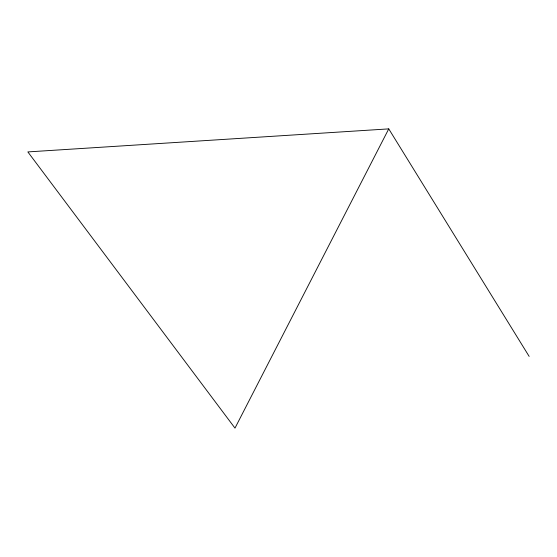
<?xml version="1.0" encoding="UTF-8"?>
<svg xmlns="http://www.w3.org/2000/svg" width="557" height="557" viewBox="0 0 557 557"><rect width="100%" height="100%" fill="white"/><g stroke="black" fill="none" stroke-linecap="round" stroke-linejoin="round"><path stroke-width="0.84" d="M388.751 128.883L234.984 428.117L27.85 151.915L388.751 128.883L529.15 356.396"/></g></svg>
